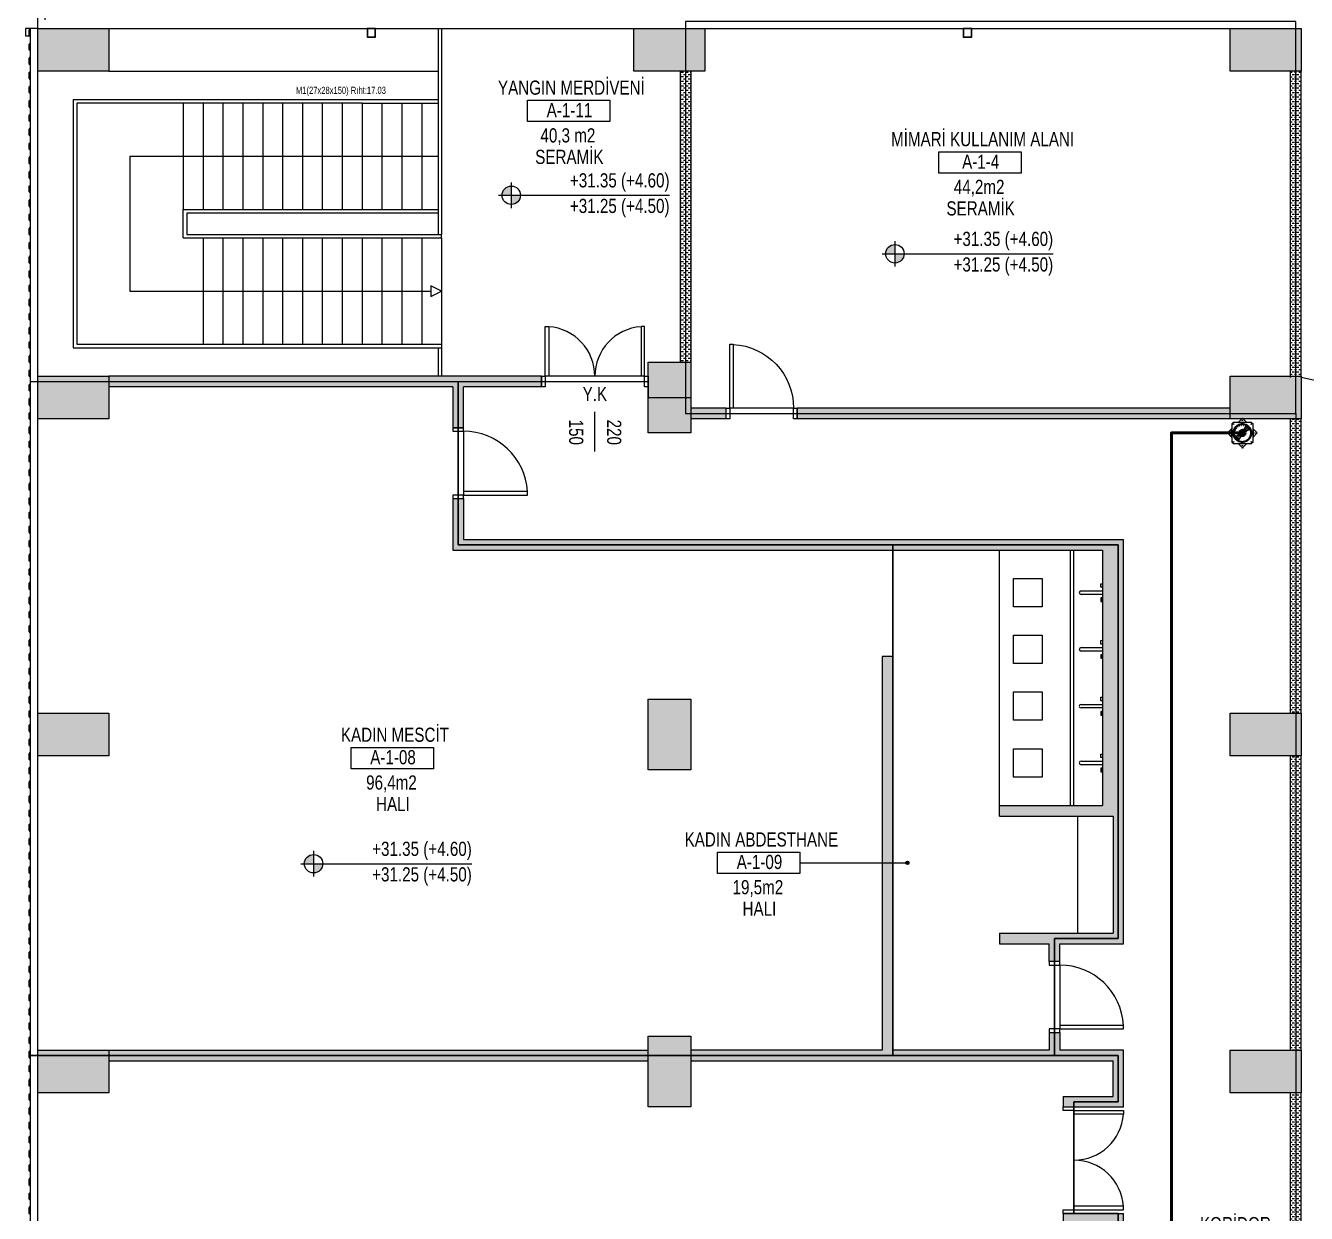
# Model space of a CAD drawing. Header units: centimetres. Extents: x 26200 to 152500, y -600 to 9300.
# Drawn here: x 78384 to 80188, y 5639 to 7313 of the extents above; entities that cross this region are included whole.
import ezdxf
from ezdxf.enums import TextEntityAlignment as Align

# ---------------------------------------------------------------- set-up
doc = ezdxf.new("R2010")
doc.units = ezdxf.units.CM
for name, color, linetype in [('A-ANNO-DIMS', 8, 'Continuous'), ('A-ANNO-IDEN', 8, 'Continuous'), ('A-ANNO-TEXT', 8, 'Continuous'), ('A-AREA', 8, 'Continuous'), ('A-DOOR', 8, 'Continuous'), ('A-ELEV-01', 8, 'Continuous'), ('A-ELEV-02', 8, 'Continuous'), ('A-ELEV-03', 8, 'Continuous'), ('A-ELEV-04', 8, 'Continuous'), ('A-FLOR-FIXT', 8, 'Continuous'), ('A-FLOR-STRS', 8, 'Continuous'), ('A-WALL', 8, 'Continuous'), ('A-WALL-HTCH', 8, 'Continuous'), ('A-WALL-SNWPNL', 8, 'Continuous'), ('A-WALL-STEL', 8, 'Continuous'), ('GEB-KONTUR-A', 8, 'Continuous'), ('S-CONC', 5, 'Continuous'), ('S-HTCH', 8, 'Continuous'), ('S-STEL', 3, 'Continuous')]:
    doc.layers.add(name, color=color, linetype=linetype)
doc.layers.add('Arbeitspunkt(DIN)', color=8, linetype='Continuous', lineweight=25)
for name, color, linetype, lineweight, true_color in [('GEB-ART-NR', 8, 'Continuous', 18, 0xff0000), ('GEB-BEZUG', 8, 'Continuous', 50, 0xffff00), ('GEB-TEXT', 8, 'Continuous', 18, 0x0000ff)]:
    doc.layers.add(name, color=color, linetype=linetype, lineweight=lineweight, true_color=true_color)
doc.styles.add('Fields_100', font='act_simplex.shx', dxfattribs={"width": 0.8, "height": 20})
doc.styles.add('Fields_50', font='act_simplex.shx', dxfattribs={"width": 0.8, "height": 10})
pattern_1 = [(0, (45541.4728, 54361.0323), (3.175, 3.175), [3.175, -3.175])]
pattern_2 = [(0, (74805.6698, 54361.057), (3.175, 3.175), [3.175, -3.175])]

# ---------------------------------------------------------------- blocks, each defined once
blk = doc.blocks.new('Mahal kutusu_100')
at = {"color": 0}
blk.add_lwpolyline([(-58, 30), (58, 30), (58, 0), (-58, 0)], close=True, dxfattribs=at)
at = {"color": 0, "style": 'Fields_100', "width": 0.8}
for tag, p in [('MAHAL', (3.6, 37.9)), ('KOD', (0.9, 6.2)), ('ALAN', (-1.3, -29.4)), ('KAPLAMA', (0.8, -59.7))]:
    blk.add_attdef(tag, text='', height=20, dxfattribs=at).set_placement(p, align=Align.CENTER)
blk = doc.blocks.new('KAPI 150')
at = {"layer": 'A-DOOR'}
blk.add_line((145, 15), (5, 15), dxfattribs=at)
for points in [[(5, 15), (5, 85), (10, 85), (10, 15)], [(145, 15), (145, 85), (140, 85), (140, 15)]]:
    blk.add_lwpolyline(points, dxfattribs=at)
for points in [[(5, 0), (0, 0), (0, 15), (5, 15)], [(150, 0), (145, 0), (145, 15), (150, 15)]]:
    blk.add_lwpolyline(points, close=True, dxfattribs=at)
for centre, start, end in [((5, 15), 0, 85.904), ((145, 15), 94.096, 180)]:
    blk.add_arc(centre, 70, start, end, dxfattribs=at)
blk = doc.blocks.new('AÇK_01')
at = {"color": 0}
blk.add_lwpolyline([(28, 0), (-28, 0)], dxfattribs=at)
at = {"color": 0, "style": 'Fields_100', "width": 0.8}
blk.add_attdef('A.Ç.K.01', text='', height=20, rotation=90, dxfattribs=at).set_placement((-53, 0), align=Align.MIDDLE_CENTER)
for tag, p in [('W', (1, 17.2)), ('H', (1, -36.3))]:
    blk.add_attdef(tag, text='', height=20, dxfattribs=at).set_placement(p, align=Align.CENTER)
blk = doc.blocks.new('KAPI_100')
at = {"layer": 'A-DOOR'}
blk.add_line((5, 15), (95, 15), dxfattribs=at)
blk.add_lwpolyline([(95, 15), (95, 105), (90, 105), (90, 15)], dxfattribs=at)
for points in [[(0, 0), (5, 0), (5, 15), (0, 15)], [(95, 0), (100, 0), (100, 15), (95, 15)]]:
    blk.add_lwpolyline(points, close=True, dxfattribs=at)
blk.add_arc((95, 15), 90, 93.1847, 180, dxfattribs=at)
blk = doc.blocks.new('*U81')
at = {"layer": 'A-WALL-SNWPNL'}
blk.add_lwpolyline([(50, 1), (42, 1), (40, -1), (32, -1), (30, 1), (22, 1), (20, -1), (12, -1), (10, 1), (2, 1), (0, -1), (-8, -1), (-10, 1), (-18, 1), (-20, -1), (-28, -1), (-30, 1), (-38, 1), (-40, -1), (-48, -1), (-50, 1)], dxfattribs=at)
blk = doc.blocks.new('*U82')
at = {"layer": 'A-WALL-STEL', "color": 0, "linetype": 'ByBlock', "lineweight": -2, "transparency": 16777216}
for p in [(0, 0), (100, 0), (200, 0), (300, 0), (400, 0), (500, 0), (600, 0), (700, 0), (800, 0), (900, 0), (1000, 0), (1100, 0), (1200, 0), (1300, 0), (1400, 0), (1500, 0), (1600, 0)]:
    blk.add_blockref('*U81', p, dxfattribs=at)
blk = doc.blocks.new('Einfügepunkt')
at = {"layer": 'GEB-BEZUG'}
for p, q in [((-1, -1), (1, 1)), ((-1, 1), (1, -1))]:
    blk.add_line(p, q, dxfattribs=at)
blk = doc.blocks.new('105')
at = {"layer": 'Arbeitspunkt(DIN)', "ltscale": 25}
for q in [(-2, 0), (0, 2), (2, 0), (0, -2)]:
    blk.add_line((0, 0), q, dxfattribs=at)
at = {"layer": 'GEB-KONTUR-A', "ltscale": 25}
for p, q in [((0, 209), (-57, 152)), ((57, 152), (0, 209)), ((-152, 57), (-209, 0)), ((-209, 0), (-152, -57)), ((-152, 57), (-150, 59)), ((-152, -57), (-152, 57)), ((-150, 130), (-130, 150)), ((-150, 130), (-150, -130)), ((-129, 2), (-131, 0)), ((-131, 0), (-129, -2)), ((-131, 0), (-123, 0)), ((130, 150), (-130, 150)), ((-129, 2), (-122, 2)), ((-124, 35), (-126, 34)), ((-126, 34), (-125, 32)), ((-126, 34), (-119, 32)), ((-125, 32), (-118, 30)), ((-124, 35), (-117, 33)), ((-123, 0), (-122, 2)), ((-122, -2), (-123, 0)), ((-122, 2), (-118, 2)), ((-119, 32), (-117, 33)), ((-118, 30), (-119, 32)), ((-114, 29), (-118, 30)), ((-117, 33), (-113, 32)), ((-105, 16), (-117, 17)), ((-117, 14), (-106, 12)), ((-111, 66), (-113, 65)), ((-113, 65), (-113, 63)), ((-113, 65), (-107, 62)), ((-113, 63), (-106, 59)), ((-111, 66), (-104, 62)), ((-110, 43), (-99, 39)), ((-98, 42), (-108, 47)), ((-107, 62), (-104, 62)), ((-106, 59), (-107, 62)), ((-103, 57), (-106, 59)), ((-106, 12), (-105, 16)), ((-104, 62), (-101, 61)), ((-99, 39), (-98, 42)), ((-95, 70), (-85, 63)), ((-83, 66), (-93, 73)), ((-92, 92), (-92, 90)), ((-90, 92), (-92, 92)), ((-92, 92), (-87, 87)), ((-92, 90), (-87, 85)), ((-90, 92), (-85, 87)), ((-87, 87), (-85, 87)), ((-87, 85), (-87, 87)), ((-85, 82), (-87, 85)), ((-85, 87), (-82, 85)), ((-85, 63), (-83, 66)), ((-73, 93), (-66, 83)), ((-63, 85), (-70, 95)), ((-65, 113), (-66, 111)), ((-66, 111), (-62, 104)), ((-66, 83), (-63, 85)), ((-65, 113), (-62, 107)), ((-63, 113), (-65, 113)), ((-63, 113), (-59, 106)), ((-62, 107), (-59, 106)), ((-62, 104), (-62, 107)), ((-61, 101), (-62, 104)), ((-59, 150), (-57, 152)), ((-59, 106), (-57, 103)), ((-57, 152), (57, 152)), ((-47, 108), (-42, 98)), ((-39, 99), (-43, 110)), ((-42, 98), (-39, 99)), ((-34, 126), (-35, 124)), ((-35, 124), (-33, 117)), ((-34, 126), (-32, 119)), ((-32, 125), (-34, 126)), ((-33, 117), (-32, 119)), ((-32, 113), (-33, 117)), ((-6, 6), (-33, -12)), ((-33, -13), (-5, 5)), ((-32, 125), (-30, 118)), ((-32, 119), (-30, 118)), ((-30, 118), (-29, 114)), ((-26, -26), (0, 0)), ((-17, 117), (-16, 105)), ((-16, 105), (-12, 106)), ((-12, 106), (-14, 117)), ((18, 42), (-6, 6)), ((-6, 6), (-5, 5)), ((-5, 5), (18, 41)), ((-5, 5), (0, 0)), ((0, 131), (-2, 129)), ((-2, 129), (-2, 122)), ((-2, 122), (0, 123)), ((-2, 118), (-2, 122)), ((0, 131), (0, 123)), ((2, 129), (0, 131)), ((0, 123), (2, 122)), ((0, 0), (26, 26)), ((0, 0), (5, -5)), ((2, 129), (2, 122)), ((2, 122), (2, 118)), ((33, 13), (5, -5)), ((6, -6), (33, 12)), ((14, 117), (12, 106)), ((12, 106), (16, 105)), ((16, 105), (17, 117)), ((19, 43), (18, 42)), ((18, 42), (18, 41)), ((18, 42), (18, 42)), ((18, 41), (18, 42)), ((26, 26), (18, 42)), ((18, 41), (26, 26)), ((38, 73), (19, 43)), ((19, 43), (39, 72)), ((19, 42), (19, 43)), ((19, 43), (19, 42)), ((19, 43), (19, 43)), ((27, 27), (19, 43)), ((19, 42), (27, 27)), ((26, 26), (26, 26)), ((26, 26), (26, 26)), ((26, 26), (33, 13)), ((33, 13), (26, 26)), ((27, 27), (77, 77)), ((27, 27), (27, 27)), ((27, 27), (27, 27)), ((27, 27), (34, 14)), ((34, 14), (27, 27)), ((29, 114), (30, 118)), ((32, 125), (30, 118)), ((30, 118), (32, 119)), ((34, 126), (32, 119)), ((34, 126), (32, 125)), ((32, 119), (33, 117)), ((33, 117), (32, 113)), ((35, 124), (33, 117)), ((33, 12), (35, 13)), ((33, 13), (33, 13)), ((33, 12), (33, 13)), ((33, 13), (33, 12)), ((35, 124), (34, 126)), ((72, 39), (34, 14)), ((34, 14), (34, 14)), ((35, 13), (34, 14)), ((34, 14), (35, 13)), ((35, 13), (73, 38)), ((38, 73), (41, 77)), ((43, 110), (39, 99)), ((39, 99), (42, 98)), ((41, 77), (57, 103)), ((42, 98), (47, 108)), ((57, 152), (59, 150)), ((57, 103), (59, 105)), ((63, 113), (59, 105)), ((59, 105), (61, 106)), ((65, 113), (61, 106)), ((61, 106), (62, 103)), ((62, 103), (61, 101)), ((66, 111), (62, 103)), ((65, 113), (63, 113)), ((66, 111), (65, 113)), ((66, 98), (68, 99)), ((72, 93), (74, 95)), ((77, 41), (73, 38)), ((77, 92), (76, 91)), ((77, 77), (86, 86)), ((77, 41), (103, 57)), ((103, 58), (79, 43)), ((82, 85), (84, 86)), ((90, 92), (84, 86)), ((84, 86), (86, 86)), ((86, 84), (85, 82)), ((92, 92), (86, 86)), ((92, 90), (86, 84)), ((86, 86), (86, 84)), ((92, 92), (90, 92)), ((91, 76), (92, 77)), ((92, 90), (92, 92)), ((93, 72), (95, 74)), ((99, 68), (98, 66)), ((101, 61), (103, 62)), ((111, 66), (103, 62)), ((103, 62), (106, 61)), ((105, 60), (103, 58)), ((103, 57), (105, 59)), ((103, 58), (103, 57)), ((113, 63), (105, 59)), ((106, 61), (105, 60)), ((105, 59), (105, 60)), ((113, 65), (106, 61)), ((113, 65), (111, 66)), ((113, 63), (113, 65)), ((117, 33), (113, 32)), ((114, 29), (118, 30)), ((124, 35), (117, 33)), ((119, 32), (117, 33)), ((118, 30), (119, 32)), ((125, 32), (118, 30)), ((122, 2), (118, 2)), ((126, 34), (119, 32)), ((123, 0), (122, 2)), ((129, 2), (122, 2)), ((122, -2), (123, 0)), ((131, 0), (123, 0)), ((126, 34), (124, 35)), ((125, 32), (126, 34)), ((131, 0), (129, 2)), ((129, -2), (131, 0)), ((130, 150), (150, 130)), ((150, -130), (150, 130)), ((150, 59), (152, 57)), ((152, 57), (152, -57)), ((209, 0), (152, 57)), ((152, -57), (209, 0)), ((-150, -59), (-152, -57)), ((-130, -150), (-150, -130)), ((-130, -150), (130, -150)), ((-129, -2), (-122, -2)), ((-125, -32), (-126, -34)), ((-126, -34), (-119, -32)), ((-126, -34), (-124, -35)), ((-125, -32), (-118, -30)), ((-124, -35), (-117, -33)), ((-118, -2), (-122, -2)), ((-119, -32), (-118, -30)), ((-117, -33), (-119, -32)), ((-118, -30), (-114, -29)), ((-106, -12), (-117, -14)), ((-117, -17), (-105, -16)), ((-113, -32), (-117, -33)), ((-113, -63), (-105, -59)), ((-113, -65), (-106, -61)), ((-113, -63), (-113, -65)), ((-113, -65), (-111, -66)), ((-111, -66), (-103, -62)), ((-99, -39), (-110, -43)), ((-108, -47), (-98, -42)), ((-105, -16), (-106, -12)), ((-106, -61), (-105, -59)), ((-103, -62), (-106, -61)), ((-105, -59), (-103, -57)), ((-103, -57), (-77, -41)), ((-101, -61), (-103, -62)), ((-98, -42), (-99, -39)), ((-99, -68), (-98, -66)), ((-93, -72), (-95, -74)), ((-91, -76), (-92, -77)), ((-92, -90), (-86, -84)), ((-92, -92), (-86, -86)), ((-92, -90), (-92, -92)), ((-92, -92), (-90, -92)), ((-90, -92), (-84, -86)), ((-86, -86), (-77, -77)), ((-86, -84), (-85, -82)), ((-86, -86), (-86, -84)), ((-84, -86), (-86, -86)), ((-82, -85), (-84, -86)), ((-77, -77), (-27, -27)), ((-77, -41), (-73, -38)), ((-77, -92), (-76, -91)), ((-72, -93), (-74, -95)), ((-35, -13), (-73, -38)), ((-73, -39), (-34, -14)), ((-66, -98), (-68, -99)), ((-66, -111), (-62, -103)), ((-66, -111), (-65, -113)), ((-65, -113), (-61, -106)), ((-65, -113), (-63, -113)), ((-63, -113), (-59, -105)), ((-62, -103), (-61, -101)), ((-61, -106), (-62, -103)), ((-60, -105), (-61, -106)), ((-58, -103), (-60, -105)), ((-60, -105), (-59, -105)), ((-59, -105), (-57, -103)), ((-57, -152), (-59, -150)), ((-43, -79), (-58, -103)), ((-57, -103), (-58, -103)), ((-57, -103), (-41, -77)), ((57, -152), (-57, -152)), ((-57, -152), (0, -209)), ((-38, -73), (-41, -77)), ((-19, -43), (-39, -73)), ((-38, -73), (-19, -43)), ((-33, -12), (-35, -13)), ((-35, -13), (-34, -14)), ((-34, -14), (-35, -13)), ((-35, -124), (-33, -117)), ((-35, -124), (-34, -126)), ((-34, -14), (-34, -14)), ((-27, -27), (-34, -14)), ((-34, -14), (-27, -27)), ((-34, -126), (-32, -119)), ((-34, -126), (-32, -125)), ((-33, -13), (-33, -12)), ((-33, -12), (-33, -13)), ((-33, -13), (-33, -13)), ((-26, -26), (-33, -13)), ((-33, -13), (-26, -26)), ((-32, -113), (-33, -117)), ((-33, -117), (-32, -119)), ((-32, -119), (-30, -118)), ((-32, -125), (-30, -118)), ((-30, -118), (-29, -114)), ((-27, -27), (-27, -27)), ((-27, -27), (-19, -43)), ((-19, -42), (-27, -27)), ((-27, -27), (-27, -27)), ((-26, -26), (-26, -26)), ((-26, -26), (-18, -42)), ((-18, -41), (-26, -26)), ((-26, -26), (-26, -26)), ((-19, -43), (-18, -42)), ((-19, -42), (-19, -43)), ((-19, -43), (-19, -42)), ((-19, -43), (-19, -43)), ((5, -5), (-18, -41)), ((-18, -42), (6, -6)), ((-18, -42), (-18, -41)), ((-18, -41), (-18, -42)), ((-18, -42), (-18, -42)), ((-2, -118), (-2, -122)), ((-2, -122), (0, -123)), ((-2, -129), (-2, -122)), ((-2, -129), (0, -131)), ((0, -123), (2, -122)), ((0, -131), (0, -123)), ((0, -131), (2, -129)), ((0, -209), (57, -152)), ((2, -122), (2, -118)), ((2, -129), (2, -122)), ((6, -6), (5, -5)), ((29, -114), (30, -118)), ((30, -118), (32, -119)), ((32, -125), (30, -118)), ((33, -117), (32, -113)), ((32, -119), (33, -117)), ((34, -126), (32, -119)), ((32, -125), (34, -126)), ((35, -124), (33, -117)), ((34, -126), (35, -124)), ((57, -103), (59, -106)), ((59, -150), (57, -152)), ((59, -106), (62, -107)), ((63, -113), (59, -106)), ((62, -104), (61, -101)), ((62, -107), (62, -104)), ((66, -111), (62, -104)), ((65, -113), (62, -107)), ((63, -113), (65, -113)), ((65, -113), (66, -111)), ((82, -85), (85, -87)), ((87, -85), (85, -82)), ((85, -87), (87, -87)), ((90, -92), (85, -87)), ((87, -87), (87, -85)), ((92, -90), (87, -85)), ((92, -92), (87, -87)), ((90, -92), (92, -92)), ((92, -92), (92, -90)), ((101, -61), (104, -62)), ((106, -59), (103, -57)), ((104, -62), (107, -62)), ((111, -66), (104, -62)), ((107, -62), (106, -59)), ((113, -63), (106, -59)), ((113, -65), (107, -62)), ((111, -66), (113, -65)), ((113, -32), (117, -33)), ((113, -65), (113, -63)), ((118, -30), (114, -29)), ((117, -33), (119, -32)), ((124, -35), (117, -33)), ((118, -2), (122, -2)), ((119, -32), (118, -30)), ((125, -32), (118, -30)), ((126, -34), (119, -32)), ((129, -2), (122, -2)), ((124, -35), (126, -34)), ((126, -34), (125, -32)), ((150, -130), (130, -150)), ((152, -57), (150, -59))]:
    blk.add_line(p, q, dxfattribs=at)
for centre, radius in [((0, 177), 4), ((-177, 0), 4), ((0, 0), 131), ((-125, 125), 3), ((125, 125), 3), ((177, 0), 4), ((-125, -125), 3), ((0, -177), 4), ((125, -125), 3)]:
    blk.add_circle(centre, radius, dxfattribs=at)
for centre, radius, start, end in [((0, 0), 129, 165.8007, 179.1993), ((0, 0), 126, 165.8198, 179.1802), ((0, 0), 129, 150.8007, 164.1993), ((0, 0), 126, 150.8198, 164.1802), ((0, 0), 121, 165.8539, 179.1461), ((0, 0), 120, 165.8607, 179.1393), ((0, 0), 118, 165.8753, 179.1247), ((0, 0), 118, 171.6247, 173.3753), ((0, 0), 121, 150.8539, 164.1461), ((0, 0), 120, 150.8607, 164.1393), ((0, 0), 118, 150.8753, 164.1247), ((0, 0), 129, 135.8007, 149.1993), ((0, 0), 118, 156.6247, 158.3753), ((0, 0), 126, 135.8198, 149.1802), ((0, 0), 121, 135.8539, 149.1461), ((0, 0), 120, 135.8607, 149.1393), ((0, 0), 118, 135.8753, 149.1247), ((0, 0), 118, 141.6247, 143.3753), ((0, 0), 129, 120.8007, 134.1993), ((0, 0), 126, 120.8198, 134.1802), ((0, 0), 121, 120.8539, 134.1461), ((0, 0), 120, 120.8607, 134.1393), ((0, 0), 118, 120.8753, 134.1247), ((0, 0), 118, 126.6247, 128.3753), ((0, 0), 129, 105.8007, 119.1993), ((0, 0), 126, 105.8198, 119.1802), ((0, 0), 121, 105.8539, 119.1461), ((0, 0), 120, 105.8607, 119.1393), ((0, 0), 118, 105.8753, 119.1247), ((0, 0), 118, 111.6247, 113.3753), ((0, 0), 129, 90.8007, 104.1993), ((0, 0), 126, 90.8198, 104.1802), ((0, 0), 121, 90.8539, 104.1461), ((0, 0), 120, 90.8607, 104.1393), ((0, 0), 118, 90.8753, 104.1247), ((0, 0), 118, 96.6247, 98.3753), ((0, 0), 129, 75.8007, 89.1993), ((0, 0), 126, 75.8198, 89.1802), ((0, 0), 121, 75.8539, 89.1461), ((0, 0), 120, 75.8607, 89.1393), ((0, 0), 118, 75.8753, 89.1247), ((0, 0), 118, 81.6247, 83.3753), ((0, 0), 118, 60.8753, 74.1247), ((0, 0), 121, 60.8539, 74.1461), ((0, 0), 120, 60.8607, 74.1393), ((0, 0), 126, 60.8198, 74.1802), ((0, 0), 129, 60.8007, 74.1993), ((59, 59), 25.8, 45, 135.7807), ((0, 0), 118, 66.6247, 68.3753), ((0, 0), 118, 45.8753, 59.1247), ((0, 0), 121, 45.8539, 59.1461), ((0, 0), 120, 55.6693, 59.1393), ((0, 0), 126, 45.8198, 59.1802), ((0, 0), 129, 45.8007, 59.1993), ((0, 0), 120, 52.1808, 55.6693), ((0, 0), 120, 45.8607, 50.069), ((59, 59), 25.8, 321.1789, 45), ((59, 59), 25.8, 314.2193, 321.1789), ((0, 0), 118, 30.8753, 44.1247), ((0, 0), 120, 39.931, 44.1393), ((0, 0), 121, 30.8539, 44.1461), ((0, 0), 126, 30.8198, 44.1802), ((0, 0), 129, 30.8007, 44.1993), ((0, 0), 120, 34.3307, 37.8192), ((0, 0), 120, 30.8607, 34.3307), ((0, 0), 118, 15.8753, 29.1247), ((0, 0), 120, 15.8607, 29.1393), ((0, 0), 121, 15.8539, 29.1461), ((0, 0), 126, 15.8198, 29.1802), ((0, 0), 129, 15.8007, 29.1993), ((0, 0), 118, 0.8753, 14.1247), ((0, 0), 120, 0.8607, 14.1393), ((0, 0), 121, 0.8539, 14.1461), ((0, 0), 126, 0.8198, 14.1802), ((0, 0), 129, 0.8007, 14.1993), ((0, 0), 129, 180.8007, 194.1993), ((0, 0), 126, 180.8198, 194.1802), ((0, 0), 129, 195.8007, 209.1993), ((0, 0), 121, 180.8539, 194.1461), ((0, 0), 126, 195.8198, 209.1802), ((0, 0), 120, 180.8607, 194.1393), ((0, 0), 118, 180.8753, 194.1247), ((0, 0), 118, 186.6247, 188.3753), ((0, 0), 121, 195.8539, 209.1461), ((0, 0), 120, 195.8607, 209.1393), ((0, 0), 118, 195.8753, 209.1247), ((0, 0), 129, 210.8007, 224.1993), ((0, 0), 118, 201.6247, 203.3753), ((0, 0), 126, 210.8198, 224.1802), ((0, 0), 121, 210.8539, 224.1461), ((0, 0), 120, 210.8607, 214.3307), ((0, 0), 118, 210.8753, 224.1247), ((0, 0), 120, 214.3307, 217.8192), ((0, 0), 120, 219.931, 224.1393), ((0, 0), 129, 225.8007, 239.1993), ((0, 0), 126, 225.8198, 239.1802), ((-59, -59), 25.8, 134.2193, 225), ((0, 0), 120, 225.8607, 230.069), ((0, 0), 121, 225.8539, 239.1461), ((0, 0), 118, 225.8753, 239.1247), ((-59, -59), 25.8, 225, 308.8211), ((0, 0), 120, 232.1808, 235.6693), ((0, 0), 120, 235.6693, 239.1393), ((0, 0), 129, 240.8007, 254.1993), ((0, 0), 126, 240.8198, 254.1802), ((0, 0), 121, 240.8539, 254.1461), ((0, 0), 120, 240.8607, 254.1393), ((0, 0), 118, 240.8753, 254.1247), ((-59, -59), 25.8, 308.8211, 315.7807), ((0, 0), 129, 255.8007, 269.1993), ((0, 0), 126, 255.8198, 269.1802), ((0, 0), 121, 255.8539, 269.1461), ((0, 0), 118, 255.8753, 269.1247), ((0, 0), 120, 255.8607, 269.1393), ((0, 0), 118, 270.8753, 284.1247), ((0, 0), 120, 270.8607, 284.1393), ((0, 0), 121, 270.8539, 284.1461), ((0, 0), 126, 270.8198, 284.1802), ((0, 0), 129, 270.8007, 284.1993), ((0, 0), 118, 285.8753, 299.1247), ((0, 0), 120, 285.8607, 299.1393), ((0, 0), 121, 285.8539, 299.1461), ((0, 0), 126, 285.8198, 299.1802), ((0, 0), 129, 285.8007, 299.1993), ((0, 0), 118, 300.8753, 314.1247), ((0, 0), 120, 300.8607, 314.1393), ((0, 0), 121, 300.8539, 314.1461), ((0, 0), 126, 300.8198, 314.1802), ((0, 0), 129, 300.8007, 314.1993), ((0, 0), 118, 315.8753, 329.1247), ((0, 0), 120, 315.8607, 329.1393), ((0, 0), 121, 315.8539, 329.1461), ((0, 0), 126, 315.8198, 329.1802), ((0, 0), 129, 315.8007, 329.1993), ((0, 0), 118, 330.8753, 344.1247), ((0, 0), 120, 330.8607, 344.1393), ((0, 0), 121, 330.8539, 344.1461), ((0, 0), 126, 330.8198, 344.1802), ((0, 0), 129, 330.8007, 344.1993), ((0, 0), 118, 345.8753, 359.1247), ((0, 0), 120, 345.8607, 359.1393), ((0, 0), 121, 345.8539, 359.1461), ((0, 0), 126, 345.8198, 359.1802), ((0, 0), 129, 345.8007, 359.1993)]:
    blk.add_arc(centre, radius, start, end, dxfattribs=at)
for points, knots in [([(77, 77), (76, 78), (75, 79), (71, 82), (68, 83), (62, 84), (59, 85), (56, 84), (54, 84), (52, 83), (47, 82), (46, 81), (43, 79), (41, 77), (39, 75), (39, 74), (38, 73)], [-0.783062, -0.783062, -0.783062, -0.783062, -0.634163, -0.634163, -0.192454, -0.192454, 0.106051, 0.106051, 0.106051, 0.404556, 0.404556, 0.625445, 0.625445, 0.846335, 0.846335, 0.994853, 0.994853, 0.994853, 0.994853]), ([(38, 73), (38, 73), (38, 73), (38, 73), (38, 73), (38, 73)], [0.994853329, 0.994853329, 0.994853329, 0.994853329, 0.995833954, 0.995833954, 0.996814579, 0.996814579, 0.996814579, 0.996814579]), ([(39, 73), (39, 74), (40, 75), (42, 77), (43, 78), (46, 80), (48, 81), (52, 83), (54, 83), (57, 84), (59, 84), (61, 84), (67, 83), (71, 81), (75, 78), (76, 77), (77, 77)], [-0.994853, -0.994853, -0.994853, -0.994853, -0.846335, -0.846335, -0.625445, -0.625445, -0.404556, -0.404556, -0.106051, -0.106051, -0.106051, 0.192454, 0.192454, 0.634163, 0.634163, 0.784802, 0.784802, 0.784802, 0.784802]), ([(39, 72), (39, 72), (39, 72), (39, 73), (39, 73), (39, 73)], [-0.996814579, -0.996814579, -0.996814579, -0.996814579, -0.995833954, -0.995833954, -0.994853329, -0.994853329, -0.994853329, -0.994853329]), ([(77, 77), (77, 76), (78, 75), (80, 72), (81, 71), (82, 67), (83, 66), (84, 61), (84, 59), (84, 57), (83, 54), (83, 52), (80, 46), (78, 43), (75, 40), (74, 39), (73, 39)], [2.356791, 2.356791, 2.356791, 2.356791, 2.50743, 2.50743, 2.728284, 2.728284, 2.949139, 2.949139, 3.247644, 3.247644, 3.247644, 3.546149, 3.546149, 3.987927, 3.987927, 4.136446, 4.136446, 4.136446, 4.136446]), ([(73, 38), (74, 39), (75, 39), (79, 43), (81, 46), (83, 52), (84, 54), (84, 56), (85, 59), (84, 62), (84, 66), (83, 68), (82, 71), (81, 73), (79, 75), (78, 76), (77, 77)], [-4.136446, -4.136446, -4.136446, -4.136446, -3.987927, -3.987927, -3.546149, -3.546149, -3.247644, -3.247644, -3.247644, -2.949139, -2.949139, -2.728284, -2.728284, -2.50743, -2.50743, -2.358531, -2.358531, -2.358531, -2.358531]), ([(77, 77), (77, 77), (77, 77), (77, 77), (77, 77), (77, 77)], [-0.1161431, -0.1161431, -0.1161431, -0.1161431, -0.0580714, -0.0580714, 0, 0, 0, 0]), ([(-73, -38), (-74, -39), (-75, -39), (-79, -43), (-81, -46), (-83, -52), (-84, -54), (-84, -56), (-85, -59), (-84, -62), (-84, -66), (-83, -68), (-82, -71), (-81, -73), (-79, -75), (-78, -76), (-77, -77)], [-4.136446, -4.136446, -4.136446, -4.136446, -3.987927, -3.987927, -3.546149, -3.546149, -3.247644, -3.247644, -3.247644, -2.949139, -2.949139, -2.728284, -2.728284, -2.50743, -2.50743, -2.358531, -2.358531, -2.358531, -2.358531]), ([(-77, -77), (-77, -76), (-78, -75), (-80, -72), (-81, -71), (-82, -67), (-83, -66), (-84, -61), (-84, -59), (-84, -57), (-83, -54), (-83, -52), (-80, -46), (-78, -43), (-75, -40), (-74, -39), (-73, -39)], [2.356791, 2.356791, 2.356791, 2.356791, 2.50743, 2.50743, 2.728284, 2.728284, 2.949139, 2.949139, 3.247644, 3.247644, 3.247644, 3.546149, 3.546149, 3.987927, 3.987927, 4.136446, 4.136446, 4.136446, 4.136446]), ([(-77, -77), (-76, -78), (-75, -79), (-71, -82), (-68, -83), (-62, -84), (-59, -85), (-56, -84), (-54, -84), (-52, -83), (-47, -82), (-46, -81), (-43, -79), (-41, -77), (-39, -75), (-39, -74), (-38, -73)], [-0.783062, -0.783062, -0.783062, -0.783062, -0.634163, -0.634163, -0.192454, -0.192454, 0.106051, 0.106051, 0.106051, 0.404556, 0.404556, 0.625445, 0.625445, 0.846335, 0.846335, 0.994853, 0.994853, 0.994853, 0.994853]), ([(-39, -73), (-39, -74), (-40, -75), (-42, -77), (-43, -78), (-46, -80), (-48, -81), (-52, -83), (-54, -83), (-57, -84), (-59, -84), (-61, -84), (-67, -83), (-71, -81), (-75, -78), (-76, -77), (-77, -77)], [-0.994853, -0.994853, -0.994853, -0.994853, -0.846335, -0.846335, -0.625445, -0.625445, -0.404556, -0.404556, -0.106051, -0.106051, -0.106051, 0.192454, 0.192454, 0.634163, 0.634163, 0.784802, 0.784802, 0.784802, 0.784802]), ([(-77, -77), (-77, -77), (-77, -77), (-77, -77), (-77, -77), (-77, -77)], [0, 0, 0, 0, 0.0580714, 0.0580714, 0.1161431, 0.1161431, 0.1161431, 0.1161431]), ([(-39, -73), (-39, -73), (-39, -73), (-39, -73), (-39, -73), (-39, -73)], [-0.996814579, -0.996814579, -0.996814579, -0.996814579, -0.995833954, -0.995833954, -0.994853329, -0.994853329, -0.994853329, -0.994853329]), ([(-38, -73), (-38, -73), (-38, -73), (-38, -73), (-38, -73), (-38, -73)], [0.994853329, 0.994853329, 0.994853329, 0.994853329, 0.995833954, 0.995833954, 0.996814579, 0.996814579, 0.996814579, 0.996814579])]:
    blk.add_open_spline(points, degree=3, knots=knots, dxfattribs=at)
for points in [[(73, 39), (73, 39), (72, 39), (72, 39)], [(73, 38), (73, 38), (73, 38), (73, 38)], [(-73, -38), (-73, -38), (-73, -38), (-73, -38)], [(-73, -39), (-73, -39), (-73, -39), (-73, -39)]]:
    blk.add_open_spline(points, degree=3, dxfattribs=at)
at = {"ltscale": 25}
blk.add_blockref('Einfügepunkt', (0, 0), dxfattribs=at)
at = {"layer": 'GEB-ART-NR'}
blk.add_text('GEB-ART-NR 359.105', height=3.5, dxfattribs=at).set_placement((1, -225), align=Align.CENTER)
at = {"layer": 'GEB-TEXT'}
for s, p in [('PLU DwEinl DAF d56 12L/s', (0, -219)), ('Geberit', (0, -214))]:
    blk.add_text(s, height=3.5, dxfattribs=at).set_placement(p, align=Align.CENTER)

msp = doc.modelspace()

# ---------------------------------------------------------------- hatches: boundary and pattern name
at = {"layer": 'A-ANNO-DIMS'}
h = msp.add_hatch(color=256, dxfattribs=at)
h.paths.add_polyline_path([(79068.1, 7086.7, 0.414214), (79055.1, 7073.7), (79068.1, 7073.7)])
h.paths.add_polyline_path([(79081.1, 7073.7), (79068.1, 7073.7), (79068.1, 7060.7, 0.414214)])
h = msp.add_hatch(color=256, dxfattribs=at)
h.paths.add_polyline_path([(79608.6, 7004.2, 0.414214), (79595.6, 6991.2), (79608.6, 6991.2)])
h.paths.add_polyline_path([(79621.6, 6991.2), (79608.6, 6991.2), (79608.6, 6978.2, 0.414214)])
h = msp.add_hatch(color=256, dxfattribs=at)
h.paths.add_polyline_path([(78789.5, 6144.5, 0.414214), (78776.5, 6131.5), (78789.5, 6131.5)])
h.paths.add_polyline_path([(78802.5, 6131.5), (78789.5, 6131.5), (78789.5, 6118.5, 0.414214)])
at = {"layer": 'A-ANNO-IDEN'}
h = msp.add_hatch(color=256, dxfattribs=at)
h.dxf.hatch_style = 1
edge = h.paths.add_edge_path()
edge.add_arc((79626.2, 6132.8), 2.5, 360, 720)
at = {"layer": 'A-WALL-HTCH'}
h = msp.add_hatch(dxfattribs=at)
h.set_pattern_fill('DASH', color=256)
h.set_pattern_definition(pattern_1)
h.paths.add_polyline_path([(79320.9, 7248.6), (79305.9, 7248.6), (79305.9, 6838.6), (79320.9, 6838.6)])
h = msp.add_hatch(dxfattribs=at)
h.set_pattern_fill('DASH', color=256)
h.set_pattern_definition([(0, (74805.6698, 54834.0205), (3.175, 3.175), [3.175, -3.175])])
h.paths.add_polyline_path([(80180.9, 7248.6), (80165.9, 7248.6), (80165.9, 6816.6), (80180.9, 6816.6)])
h = msp.add_hatch(dxfattribs=at)
h.set_pattern_fill('DASH', color=256)
h.set_pattern_definition(pattern_1)
h.paths.add_polyline_path([(79110.9, 6818.6), (78500.9, 6818.6), (78500.9, 6803.6), (78985.9, 6803.6), (78985.9, 6746.1), (79000.9, 6746.1), (79000.9, 6803.6), (79110.9, 6803.6)])
h = msp.add_hatch(dxfattribs=at)
h.set_pattern_fill('DASH', color=256)
h.set_pattern_definition([(0, (45541.4728, 54316.0323), (3.175, 3.175), [3.175, -3.175])])
h.paths.add_polyline_path([(79470.9, 6773.6), (79470.9, 6758.6), (80080.9, 6758.6), (80080.9, 6773.6)])
h.paths.add_polyline_path([(79370.9, 6758.6), (79370.9, 6773.6), (79320.9, 6773.6), (79320.9, 6758.6)])
h = msp.add_hatch(dxfattribs=at)
h.set_pattern_fill('DASH', color=256)
h.set_pattern_definition(pattern_2)
h.paths.add_polyline_path([(80180.9, 6758.6), (80165.9, 6758.6), (80165.9, 6343.6), (80180.9, 6343.6)])
h = msp.add_hatch(dxfattribs=at)
h.set_pattern_fill('DASH', color=256)
h.set_pattern_definition(pattern_1)
h.paths.add_polyline_path([(79930.9, 6588.6), (79000.9, 6588.6), (79000.9, 6646.1), (78985.9, 6646.1), (78985.9, 6573.6), (79900.9, 6573.6), (79900.9, 6213.6), (79755.9, 6213.6), (79755.9, 6198.6), (79915.9, 6198.6), (79915.9, 6033.6), (79755.9, 6033.6), (79755.9, 6018.6), (79825.9, 6018.6), (79825.9, 5993.6), (79840.9, 5993.6), (79840.9, 6018.6), (79930.9, 6018.6)])
h = msp.add_hatch(dxfattribs=at)
h.set_pattern_fill('DASH', color=256)
h.set_pattern_definition(pattern_1)
h.paths.add_polyline_path([(79930.9, 5868.6), (79840.9, 5868.6), (79840.9, 5893.6), (79825.9, 5893.6), (79825.9, 5868.6), (79605.9, 5868.6), (79605.9, 6423.6), (79590.9, 6423.6), (79590.9, 5868.6), (79320.9, 5868.6), (79320.9, 5853.6), (79915.9, 5853.6), (79915.9, 5803.6), (79845.9, 5803.6), (79845.9, 5788.6), (79860.9, 5788.6), (79930.9, 5788.6)])
h = msp.add_hatch(dxfattribs=at)
h.set_pattern_fill('DASH', color=256)
h.set_pattern_definition(pattern_2)
h.paths.add_polyline_path([(80180.9, 6283.6), (80165.9, 6283.6), (80165.9, 5868.6), (80180.9, 5868.6)])
h = msp.add_hatch(dxfattribs=at)
h.set_pattern_fill('DASH', color=256)
h.set_pattern_definition(pattern_1)
h.paths.add_polyline_path([(79260.9, 5868.6), (78500.9, 5868.6), (78500.9, 5853.6), (79260.9, 5853.6)])
h = msp.add_hatch(dxfattribs=at)
h.set_pattern_fill('DASH', color=256)
h.set_pattern_definition(pattern_2)
h.paths.add_polyline_path([(80180.9, 5808.6), (80165.9, 5808.6), (80165.9, 5393.6), (80180.9, 5393.6)])
h = msp.add_hatch(dxfattribs=at)
h.set_pattern_fill('DASH', color=256)
h.set_pattern_definition(pattern_1)
h.paths.add_polyline_path([(79930.9, 5638.6), (79845.9, 5638.6), (79845.9, 5623.6), (79915.9, 5623.6), (79915.9, 4413.6), (79845.9, 4413.6), (79845.9, 4398.6), (79860.9, 4398.6), (79930.9, 4398.6)])
at = {"layer": 'S-HTCH'}
h = msp.add_hatch(dxfattribs=at)
h.set_pattern_fill('ANSI33', color=256)
h.set_pattern_definition([(45, (74805.67, 5721.585), (-4.490128, 4.490128), []), (45, (74810.16, 5721.585), (-4.490128, 4.490128), [3.175, -1.5875])])
h.paths.add_polyline_path([(79320.9, 2938.6), (79260.9, 2938.6), (79260.9, 3038.6), (79320.9, 3038.6)])
h.paths.add_polyline_path([(78400.9, 2958.6), (78400.9, 3018.6), (78500.9, 3018.6), (78500.9, 2958.6)])
h.paths.add_polyline_path([(80080.9, 2958.6), (80080.9, 3018.6), (80180.9, 3018.6), (80180.9, 2958.6)])
h.paths.add_polyline_path([(79320.9, 1988.6), (79260.9, 1988.6), (79260.9, 2088.6), (79320.9, 2088.6)])
h.paths.add_polyline_path([(79320.9, 2463.6), (79260.9, 2463.6), (79260.9, 2563.6), (79320.9, 2563.6)])
h.paths.add_polyline_path([(79320.9, 3888.6), (79260.9, 3888.6), (79260.9, 3988.6), (79320.9, 3988.6)])
h.paths.add_polyline_path([(79320.9, 4363.6), (79260.9, 4363.6), (79260.9, 4463.6), (79320.9, 4463.6)])
h.paths.add_polyline_path([(79320.9, 4838.6), (79260.9, 4838.6), (79260.9, 4938.6), (79320.9, 4938.6)])
h.paths.add_polyline_path([(79320.9, 5788.6), (79260.9, 5788.6), (79260.9, 5888.6), (79320.9, 5888.6)])
h.paths.add_polyline_path([(79320.9, 6263.6), (79260.9, 6263.6), (79260.9, 6363.6), (79320.9, 6363.6)])
h.paths.add_polyline_path([(79320.9, 6738.6), (79260.9, 6738.6), (79260.9, 6838.6), (79320.9, 6838.6)])
h.paths.add_polyline_path([(78400.9, 1518.6), (78400.9, 1578.6), (78500.9, 1578.6), (78500.9, 1518.6)])
h.paths.add_polyline_path([(79240.9, 1518.6), (79240.9, 1578.6), (79340.9, 1578.6), (79340.9, 1518.6)])
h.paths.add_polyline_path([(80080.9, 1518.6), (80080.9, 1578.6), (80180.9, 1578.6), (80180.9, 1518.6)])
h.paths.add_polyline_path([(78400.9, 2008.6), (78400.9, 2068.6), (78500.9, 2068.6), (78500.9, 2008.6)])
h.paths.add_polyline_path([(80080.9, 2008.6), (80080.9, 2068.6), (80180.9, 2068.6), (80180.9, 2008.6)])
h.paths.add_polyline_path([(78400.9, 2483.6), (78400.9, 2543.6), (78500.9, 2543.6), (78500.9, 2483.6)])
h.paths.add_polyline_path([(80080.9, 2483.6), (80080.9, 2543.6), (80180.9, 2543.6), (80180.9, 2483.6)])
h.paths.add_polyline_path([(78400.9, 3433.6), (78400.9, 3493.6), (78500.9, 3493.6), (78500.9, 3433.6)])
h.paths.add_polyline_path([(79240.9, 3433.6), (79240.9, 3493.6), (79340.9, 3493.6), (79340.9, 3433.6)])
h.paths.add_polyline_path([(80080.9, 3433.6), (80080.9, 3493.6), (80180.9, 3493.6), (80180.9, 3433.6)])
h.paths.add_polyline_path([(78400.9, 3908.6), (78400.9, 3968.6), (78500.9, 3968.6), (78500.9, 3908.6)])
h.paths.add_polyline_path([(80080.9, 3908.6), (80080.9, 3968.6), (80180.9, 3968.6), (80180.9, 3908.6)])
h.paths.add_polyline_path([(78400.9, 4383.6), (78400.9, 4443.6), (78500.9, 4443.6), (78500.9, 4383.6)])
h.paths.add_polyline_path([(80080.9, 4383.6), (80080.9, 4443.6), (80180.9, 4443.6), (80180.9, 4383.6)])
h.paths.add_polyline_path([(78400.9, 4858.6), (78400.9, 4918.6), (78500.9, 4918.6), (78500.9, 4858.6)])
h.paths.add_polyline_path([(80080.9, 4858.6), (80080.9, 4918.6), (80180.9, 4918.6), (80180.9, 4858.6)])
h.paths.add_polyline_path([(78400.9, 5333.6), (78400.9, 5393.6), (78500.9, 5393.6), (78500.9, 5333.6)])
h.paths.add_polyline_path([(79240.9, 5333.6), (79240.9, 5393.6), (79340.9, 5393.6), (79340.9, 5333.6)])
h.paths.add_polyline_path([(80080.9, 5333.6), (80080.9, 5393.6), (80180.9, 5393.6), (80180.9, 5333.6)])
h.paths.add_polyline_path([(78400.9, 5808.6), (78400.9, 5868.6), (78500.9, 5868.6), (78500.9, 5808.6)])
h.paths.add_polyline_path([(80080.9, 5808.6), (80080.9, 5868.6), (80180.9, 5868.6), (80180.9, 5808.6)])
h.paths.add_polyline_path([(78400.9, 6283.6), (78400.9, 6343.6), (78500.9, 6343.6), (78500.9, 6283.6)])
h.paths.add_polyline_path([(80080.9, 6283.6), (80080.9, 6343.6), (80180.9, 6343.6), (80180.9, 6283.6)])
h.paths.add_polyline_path([(78400.9, 6758.6), (78400.9, 6818.6), (78500.9, 6818.6), (78500.9, 6758.6)])
h.paths.add_polyline_path([(80080.9, 6758.6), (80080.9, 6818.6), (80180.9, 6818.6), (80180.9, 6758.6)])
h.paths.add_polyline_path([(78400.9, 7248.6), (78400.9, 7308.6), (78500.9, 7308.6), (78500.9, 7248.6)])
h.paths.add_polyline_path([(79240.9, 7248.6), (79240.9, 7308.6), (79340.9, 7308.6), (79340.9, 7248.6)])
h.paths.add_polyline_path([(80080.9, 7248.6), (80080.9, 7308.6), (80180.9, 7308.6), (80180.9, 7248.6)])

# ---------------------------------------------------------------- linework, layer by layer
at = {"layer": 'A-ANNO-DIMS'}
for p, q in [((79050.1, 7073.7), (79291.1, 7073.7)), ((79068.1, 7091.7), (79068.1, 7055.7)), ((79608.6, 7009.2), (79608.6, 6973.2)), ((79590.6, 6991.2), (79831.6, 6991.2)), ((78789.5, 6149.5), (78789.5, 6113.5)), ((78771.5, 6131.5), (79012.5, 6131.5))]:
    msp.add_line(p, q, dxfattribs=at)
for centre in [(79068.1, 7073.7), (79608.6, 6991.2), (78789.5, 6131.5)]:
    msp.add_circle(centre, 13, dxfattribs=at)
at = {"layer": 'A-ANNO-IDEN'}
msp.add_lwpolyline([(79474.9, 6132.8), (79623.7, 6132.8)], dxfattribs=at)
msp.add_circle((79626.2, 6132.8), 2.5, dxfattribs=at)
at = {"layer": 'A-AREA'}
for points in [[(79313.4, 6766.1), (80173.4, 6766.1), (80173.4, 7318.6), (79313.4, 7318.6)], [(78390.9, 5861.1), (78390.9, 6811.1), (78993.4, 6811.1), (78993.4, 6581.1), (79605.9, 6581.1), (79605.9, 5861.1)], [(79605.9, 5861.1), (79605.9, 6581.1), (79923.4, 6581.1), (79923.4, 6026.1), (79833.4, 6026.1), (79833.4, 5861.1)], [(78390.9, 4176.1), (78390.9, 5861.1), (79923.4, 5861.1), (79923.4, 5796.1), (79860.9, 5796.1), (79860.9, 5638.6), (79923.4, 5638.6), (79923.4, 4398.6), (79860.9, 4398.6), (79860.9, 4248.6), (79923.4, 4248.6), (79923.4, 4176.1)]]:
    msp.add_lwpolyline(points, close=True, dxfattribs=at)
msp.add_lwpolyline([(79923.4, 4398.6), (79923.4, 5638.6), (79860.9, 5638.6), (79860.9, 5796.1), (79923.4, 5796.1), (79923.4, 5861.1), (79833.4, 5861.1), (79833.4, 6026.1), (79923.4, 6026.1), (79923.4, 6581.1), (78993.4, 6581.1), (78993.4, 6811.1), (79260.9, 6811.1), (79260.9, 6788.6), (79320.9, 6788.6), (79320.9, 6766.1), (80173.4, 6766.1), (80173.4, 3276.1)], dxfattribs=at)
at = {"layer": 'A-ELEV-01'}
msp.add_line((79755.9, 6213.6), (79755.9, 6573.6), dxfattribs=at)
at = {"layer": 'A-ELEV-02'}
msp.add_line((78500.9, 7248.6), (78964.9, 7248.6), dxfattribs=at)
at = {"layer": 'A-ELEV-03'}
msp.add_line((79605.9, 6423.6), (79605.9, 6573.6), dxfattribs=at)
msp.add_lwpolyline([(78390.9, 5051.1), (78390.9, 7308.6)], dxfattribs=at)
at = {"layer": 'A-ELEV-04'}
msp.add_line((98285.9, 2988.6), (80180.9, 6816.6), dxfattribs=at)
at = {"layer": 'A-FLOR-FIXT'}
for p, q in [((79855.9, 6213.6), (79855.9, 6573.6)), ((79860.9, 6213.6), (79860.9, 6573.6)), ((79870.9, 6516.1), (79900.9, 6516.1)), ((79900.9, 6516.1), (79900.9, 6511.1)), ((79900.9, 6511.1), (79870.9, 6511.1)), ((79870.9, 6436.1), (79900.9, 6436.1)), ((79900.9, 6431.1), (79870.9, 6431.1)), ((79900.9, 6436.1), (79900.9, 6431.1)), ((79870.9, 6356.1), (79900.9, 6356.1)), ((79900.9, 6356.1), (79900.9, 6351.1)), ((79900.9, 6351.1), (79870.9, 6351.1)), ((79870.9, 6276.1), (79900.9, 6276.1)), ((79900.9, 6271.1), (79870.9, 6271.1)), ((79900.9, 6276.1), (79900.9, 6271.1))]:
    msp.add_line(p, q, dxfattribs=at)
for points in [[(79815.9, 6533.6), (79815.9, 6493.6), (79775.9, 6493.6), (79775.9, 6533.6)], [(79900.9, 6526.1), (79900.9, 6521.1), (79898.9, 6521.1), (79898.9, 6526.1)], [(79900.9, 6501.1), (79900.9, 6506.1), (79898.9, 6506.1), (79898.9, 6501.1)], [(79815.9, 6453.6), (79815.9, 6413.6), (79775.9, 6413.6), (79775.9, 6453.6)], [(79900.9, 6446.1), (79900.9, 6441.1), (79898.9, 6441.1), (79898.9, 6446.1)], [(79900.9, 6421.1), (79900.9, 6426.1), (79898.9, 6426.1), (79898.9, 6421.1)], [(79815.9, 6373.6), (79815.9, 6333.6), (79775.9, 6333.6), (79775.9, 6373.6)], [(79900.9, 6366.1), (79900.9, 6361.1), (79898.9, 6361.1), (79898.9, 6366.1)], [(79900.9, 6341.1), (79900.9, 6346.1), (79898.9, 6346.1), (79898.9, 6341.1)], [(79815.9, 6293.6), (79815.9, 6253.6), (79775.9, 6253.6), (79775.9, 6293.6)], [(79900.9, 6286.1), (79900.9, 6281.1), (79898.9, 6281.1), (79898.9, 6286.1)], [(79900.9, 6261.1), (79900.9, 6266.1), (79898.9, 6266.1), (79898.9, 6261.1)]]:
    msp.add_lwpolyline(points, close=True, dxfattribs=at)
msp.add_lwpolyline([(79865.9, 6198.6), (79865.9, 6033.6)], dxfattribs=at)
for centre in [(79870.9, 6513.6), (79870.9, 6433.6), (79870.9, 6353.6), (79870.9, 6273.6)]:
    msp.add_arc(centre, 2.5, 90, 270, dxfattribs=at)
at = {"layer": 'A-FLOR-STRS'}
for p, q in [((78450.9, 7208.6), (78858.8, 7208.6)), ((78857.9, 7203.6), (78964.9, 7203.6)), ((78858.8, 7208.6), (78964.9, 7208.6)), ((78605.9, 7053.6), (78829.9, 7053.6)), ((78605.9, 7013.6), (78605.9, 7053.6)), ((78829.9, 7053.6), (78964.9, 7053.6)), ((78605.9, 7013.6), (78969.9, 7013.6)), ((78969.9, 7013.6), (78969.9, 7018.6)), ((78450.9, 6858.6), (78969.9, 6858.6)), ((78964.9, 6858.6), (78964.9, 6818.6)), ((78969.9, 6863.6), (78969.9, 6818.6))]:
    msp.add_line(p, q, dxfattribs=at)
for points in [[(78964.9, 7308.6), (78964.9, 7018.6)], [(78969.9, 7308.6), (78969.9, 7018.6)], [(78450.9, 7208.6), (78450.9, 6858.6)], [(78857.9, 7203.6), (78455.9, 7203.6), (78455.9, 6863.6), (78969.9, 6863.6)], [(78605.9, 7203.6), (78605.9, 7053.6)], [(78633.9, 7203.6), (78633.9, 7053.6)], [(78661.9, 7203.6), (78661.9, 7053.6)], [(78689.9, 7203.6), (78689.9, 7053.6)], [(78717.9, 7203.6), (78717.9, 7053.6)], [(78745.9, 7203.6), (78745.9, 7053.6)], [(78773.9, 7203.6), (78773.9, 7053.6)], [(78801.9, 7203.6), (78801.9, 7053.6)], [(78829.9, 7203.6), (78829.9, 7053.6)], [(78857.9, 7203.6), (78857.9, 7053.6)], [(78885.9, 7203.6), (78885.9, 7053.6)], [(78913.9, 7203.6), (78913.9, 7053.6)], [(78941.9, 7203.6), (78941.9, 7053.6)], [(78530.9, 7128.6), (78964.9, 7128.6)], [(78530.9, 7128.6), (78530.9, 6938.6), (78954.9, 6938.6)], [(78828.9, 7048.6), (78610.9, 7048.6), (78610.9, 7018.6), (78969.9, 7018.6)], [(78964.9, 7048.6), (78828.9, 7048.6)], [(78633.9, 7013.6), (78633.9, 6863.6)], [(78661.9, 7013.6), (78661.9, 6863.6)], [(78689.9, 7013.6), (78689.9, 6863.6)], [(78717.9, 7013.6), (78717.9, 6863.6)], [(78745.9, 7013.6), (78745.9, 6863.6)], [(78773.9, 7013.6), (78773.9, 6863.6)], [(78801.9, 7013.6), (78801.9, 6863.6)], [(78829.9, 7013.6), (78829.9, 6863.6)], [(78857.9, 7013.6), (78857.9, 6863.6)], [(78885.9, 7013.6), (78885.9, 6863.6)], [(78913.9, 7013.6), (78913.9, 6863.6)], [(78941.9, 7013.6), (78941.9, 6863.6)], [(78969.9, 7013.6), (78969.9, 6863.6)]]:
    msp.add_lwpolyline(points, dxfattribs=at)
msp.add_lwpolyline([(78954.9, 6946.1), (78954.9, 6931.1), (78969.9, 6938.6)], close=True, dxfattribs=at)
at = {"layer": 'A-WALL'}
for p, q in [((80165.9, 6816.6), (80165.9, 7248.6)), ((80180.9, 6816.6), (80180.9, 7248.6)), ((79110.9, 6818.6), (78500.9, 6818.6)), ((79370.9, 6758.6), (79370.9, 6773.6)), ((79470.9, 6758.6), (79470.9, 6773.6)), ((80165.9, 6343.6), (80165.9, 6758.6)), ((80180.9, 6343.6), (80180.9, 6758.6)), ((78985.9, 6646.1), (79000.9, 6646.1)), ((79930.9, 6018.6), (79930.9, 6588.6)), ((79605.9, 6423.6), (79590.9, 6423.6)), ((79590.9, 6423.6), (79590.9, 5868.6)), ((79605.9, 5868.6), (79605.9, 6423.6)), ((80165.9, 5868.6), (80165.9, 6283.6)), ((80180.9, 5868.6), (80180.9, 6283.6)), ((79755.9, 6213.6), (79900.9, 6213.6)), ((79755.9, 6198.6), (79755.9, 6213.6)), ((79755.9, 6198.6), (79915.9, 6198.6)), ((79755.9, 6033.6), (79915.9, 6033.6)), ((79755.9, 6033.6), (79755.9, 6018.6)), ((79755.9, 6018.6), (79825.9, 6018.6)), ((79825.9, 5993.6), (79825.9, 6018.6)), ((79840.9, 6018.6), (79930.9, 6018.6)), ((79840.9, 5993.6), (79840.9, 6018.6)), ((79825.9, 5893.6), (79825.9, 5868.6)), ((79840.9, 5893.6), (79840.9, 5868.6)), ((78500.9, 5868.6), (79260.9, 5868.6)), ((79590.9, 5868.6), (79320.9, 5868.6)), ((79825.9, 5868.6), (79605.9, 5868.6)), ((79930.9, 5868.6), (79840.9, 5868.6)), ((79930.9, 5788.6), (79930.9, 5868.6)), ((78500.9, 5853.6), (79260.9, 5853.6)), ((79320.9, 5853.6), (79915.9, 5853.6)), ((79915.9, 5803.6), (79915.9, 5853.6)), ((79845.9, 5803.6), (79915.9, 5803.6)), ((79845.9, 5803.6), (79845.9, 5788.6)), ((80165.9, 5393.6), (80165.9, 5808.6)), ((80180.9, 5393.6), (80180.9, 5808.6)), ((79845.9, 5788.6), (79930.9, 5788.6)), ((79845.9, 5638.6), (79930.9, 5638.6)), ((79845.9, 5638.6), (79845.9, 5623.6)), ((79930.9, 4398.6), (79930.9, 5638.6))]:
    msp.add_line(p, q, dxfattribs=at)
for points in [[(79305.9, 7248.6), (79305.9, 6838.6)], [(79320.9, 7248.6), (79320.9, 6838.6)], [(78985.9, 6803.6), (78500.9, 6803.6)], [(78985.9, 6803.6), (78985.9, 6746.1), (79000.9, 6746.1), (79000.9, 6803.6)], [(79110.9, 6803.6), (79000.9, 6803.6)], [(79110.9, 6818.6), (79110.9, 6803.6)], [(79370.9, 6773.6), (79320.9, 6773.6)], [(80080.9, 6773.6), (79470.9, 6773.6)], [(79370.9, 6758.6), (79320.9, 6758.6)], [(80080.9, 6758.6), (79470.9, 6758.6)], [(78985.9, 6646.1), (78985.9, 6573.6), (79900.9, 6573.6), (79900.9, 6213.6)], [(79000.9, 6646.1), (79000.9, 6588.6), (79930.9, 6588.6)], [(79915.9, 6198.6), (79915.9, 6033.6)]]:
    msp.add_lwpolyline(points, dxfattribs=at)
at = {"layer": 'A-WALL-SNWPNL'}
for p, q in [((78500.9, 7308.6), (79040.9, 7308.6)), ((79040.9, 7308.6), (80080.9, 7308.6)), ((78400.9, 6818.6), (78400.9, 7248.6)), ((78400.9, 6343.6), (78400.9, 6758.6)), ((78400.9, 5868.6), (78400.9, 6283.6)), ((78400.9, 5393.6), (78400.9, 5808.6))]:
    msp.add_line(p, q, dxfattribs=at)
for points in [[(78400.9, 7308.6), (78383.9, 7308.6), (78383.9, 7298.6), (78388.4, 7298.6)], [(78400.9, 7308.6), (78400.9, 7325.6), (78410.9, 7325.6), (78410.9, 7321.1)]]:
    msp.add_lwpolyline(points, dxfattribs=at)
at = {"layer": 'GEB-BEZUG'}
msp.add_lwpolyline([(80098.2, 6738.6), (79998.2, 6738.6), (79998.2, 1571.4), (80060.8, 1571.4)], dxfattribs=at)
msp.add_circle((80098.2, 6738.7), 3.8, dxfattribs=at)
at = {"layer": 'S-CONC'}
for points in [[(78400.9, 7248.6), (78400.9, 7308.6), (78500.9, 7308.6), (78500.9, 7248.6)], [(79240.9, 7248.6), (79240.9, 7308.6), (79340.9, 7308.6), (79340.9, 7248.6)], [(80080.9, 7248.6), (80080.9, 7308.6), (80180.9, 7308.6), (80180.9, 7248.6)], [(79320.9, 6738.6), (79260.9, 6738.6), (79260.9, 6838.6), (79320.9, 6838.6)], [(78400.9, 6758.6), (78400.9, 6818.6), (78500.9, 6818.6), (78500.9, 6758.6)], [(80080.9, 6758.6), (80080.9, 6818.6), (80180.9, 6818.6), (80180.9, 6758.6)], [(79320.9, 6263.6), (79260.9, 6263.6), (79260.9, 6363.6), (79320.9, 6363.6)], [(78400.9, 6283.6), (78400.9, 6343.6), (78500.9, 6343.6), (78500.9, 6283.6)], [(80080.9, 6283.6), (80080.9, 6343.6), (80180.9, 6343.6), (80180.9, 6283.6)], [(79320.9, 5788.6), (79260.9, 5788.6), (79260.9, 5888.6), (79320.9, 5888.6)], [(78400.9, 5808.6), (78400.9, 5868.6), (78500.9, 5868.6), (78500.9, 5808.6)], [(80080.9, 5808.6), (80080.9, 5868.6), (80180.9, 5868.6), (80180.9, 5808.6)]]:
    msp.add_lwpolyline(points, close=True, dxfattribs=at)
at = {"layer": 'S-STEL', "elevation": 0}
for points in [[(78864.9, 7296.6), (78876.9, 7296.6), (78876.9, 7308.6), (78864.9, 7308.6)], [(79704.9, 7296.6), (79716.9, 7296.6), (79716.9, 7308.6), (79704.9, 7308.6)], [(78865.4, 7297.1), (78876.4, 7297.1), (78876.4, 7308.1), (78865.4, 7308.1)], [(79705.4, 7297.1), (79716.4, 7297.1), (79716.4, 7308.1), (79705.4, 7308.1)]]:
    msp.add_lwpolyline(points, close=True, dxfattribs=at)

# ---------------------------------------------------------------- block references
at = {"layer": 'A-ANNO-IDEN'}
for p, values in [((79149.2, 7177.5), {'MAHAL': 'YANGIN MERDİVENİ', 'KOD': 'A-1-11', 'ALAN': '40,3 m2', 'KAPLAMA': 'SERAMİK'}), ((79728.6, 7104.9), {'MAHAL': 'MİMARİ KULLANIM ALANI', 'KOD': 'A-1-4', 'ALAN': '44,2m2', 'KAPLAMA': 'SERAMİK'}), ((78900.6, 6265.4), {'MAHAL': 'KADIN MESCİT', 'KOD': 'A-1-08', 'ALAN': '96,4m2', 'KAPLAMA': 'HALI'}), ((79416.9, 6117.8), {'MAHAL': 'KADIN ABDESTHANE', 'KOD': 'A-1-09', 'ALAN': '19,5m2', 'KAPLAMA': 'HALI'}), ((80084.8, 5575.6), {'MAHAL': 'KORİDOR', 'KOD': 'A-1-04', 'ALAN': '132,3m2', 'KAPLAMA': 'SERAMİK'})]:
    msp.add_blockref('Mahal kutusu_100', p, dxfattribs=at).add_auto_attribs(values)
at = {"layer": 'A-ANNO-TEXT', "rotation": 270}
msp.add_blockref('AÇK_01', (79185.9, 6740.6), dxfattribs=at).add_auto_attribs({'A.Ç.K.01': 'Y.K', 'H': '150', 'W': '220'})
at = {"layer": 'A-DOOR', "xscale": -1}
msp.add_blockref('KAPI_100', (79470.9, 6758.6), dxfattribs=at)
at = {"layer": 'A-DOOR', "rotation": 270}
for p in [(78985.9, 6746.1), (79825.9, 5993.6)]:
    msp.add_blockref('KAPI_100', p, dxfattribs=at)
at = {"layer": 'A-ELEV-01'}
msp.add_blockref('KAPI 150', (79110.9, 6803.6), dxfattribs=at)
at = {"layer": 'A-ELEV-01', "rotation": 270}
msp.add_blockref('KAPI 150', (79845.9, 5788.6), dxfattribs=at)
at = {"layer": 'A-WALL-STEL', "rotation": 270}
msp.add_blockref('*U82', (78389.9, 7258.6), dxfattribs=at)
at = {"layer": 'GEB-KONTUR-A', "xscale": 0.1, "yscale": 0.1, "zscale": 0.1}
msp.add_blockref('105', (80098.2, 6738.6), dxfattribs=at)

# ---------------------------------------------------------------- texts
at = {"layer": 'A-ANNO-TEXT'}
for s, width, insert, char_height, attachment_point, style in [('\\pt140;M1(27x28x150) R{\\fArial|b0|i0|c162|p34;ı}ht:17.03', 230.628, (78891.5, 7213.6), 10, 9, 'Fields_50'), ('+31.35 (+4.60)', 223, (79291.1, 7078.7), 20, 9, 'Fields_100'), ('+31.25 (+4.50)', 223, (79291.1, 7068.7), 20, 3, 'Fields_100'), ('+31.35 (+4.60)', 223, (79831.6, 6996.2), 20, 9, 'Fields_100'), ('+31.25 (+4.50)', 223, (79831.6, 6986.2), 20, 3, 'Fields_100'), ('+31.35 (+4.60)', 223, (79012.5, 6136.5), 20, 9, 'Fields_100'), ('+31.25 (+4.50)', 223, (79012.5, 6126.5), 20, 3, 'Fields_100')]:
    msp.add_mtext_dynamic_manual_height_columns(s, width=width, gutter_width=100, heights=[0], dxfattribs=dict(at, insert=insert, char_height=char_height, attachment_point=attachment_point, style=style))

doc.saveas('drawing.dxf')
